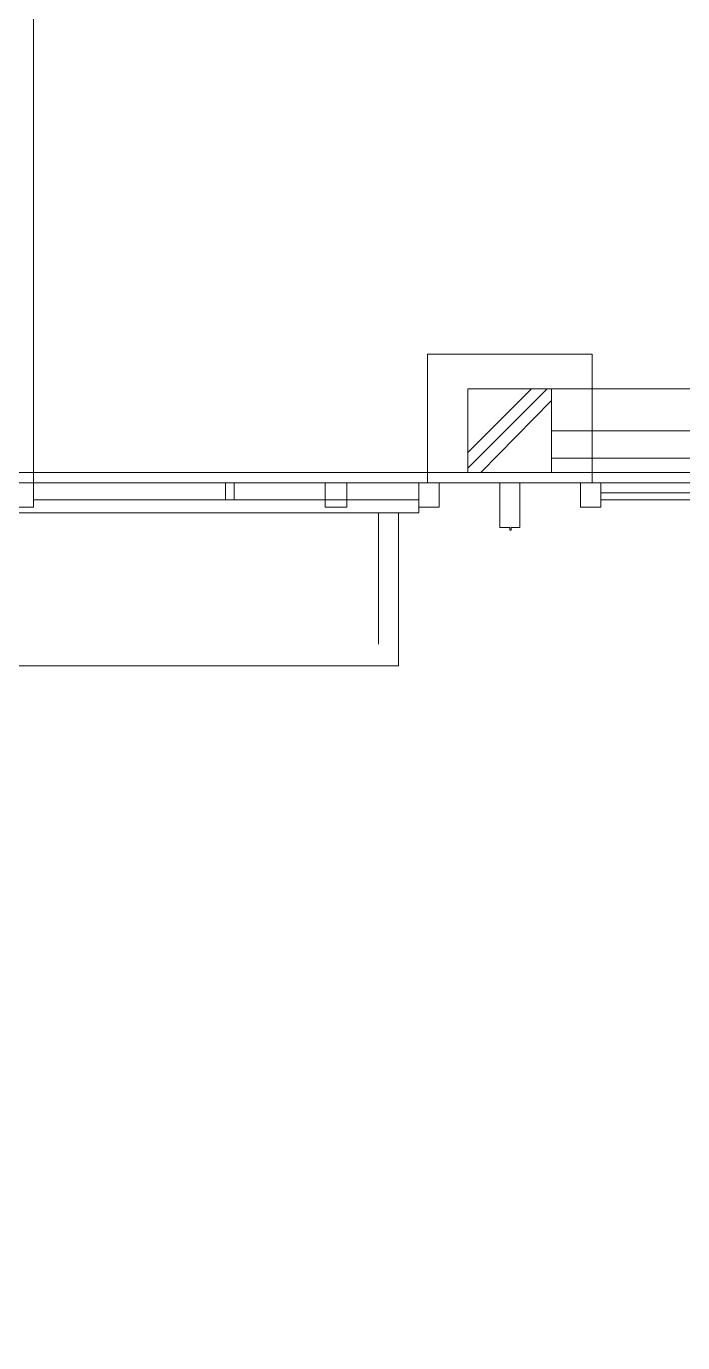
# Model space of a CAD drawing. Header units: millimetres. Extents: x -750 to 104995, y 68 to 66109.
# Drawn here: x 58159 to 62911, y 10194 to 19727 of the extents above; entities that cross this region are included whole.
import ezdxf

# ---------------------------------------------------------------- set-up
doc = ezdxf.new("R2010")
doc.units = ezdxf.units.MM
doc.layers.add('PDF_형상', color=7, linetype='Continuous')

msp = doc.modelspace()

# ---------------------------------------------------------------- linework, layer by layer
at = {"layer": 'PDF_형상', "lineweight": 5}
for points in [[(11144.4, 26203.5), (11144.4, 26297.5), (10945.8, 26297.5), (10778.6, 26297.5), (10778.6, 17404.6), (10747.3, 17404.6), (10747.3, 16202.9), (11844.5, 16202.9), (11844.5, 16495.5), (76665.4, 16495.5), (76665.4, 16296.9), (75463.7, 16296.9)], [(61063.7, 16422.3), (62255, 16422.3), (62255, 17352.4), (61063.7, 17352.4), (61063.7, 16422.3), (58210.8, 16422.3), (58210.8, 16244.7), (57907.8, 16244.7), (57907.8, 16422.3), (58210.8, 16422.3), (58210.8, 26203.5), (58095.9, 26203.5)], [(61931, 17101.6), (61356.3, 16526.8)], [(61816.1, 17101.6), (61356.3, 16641.8)], [(61962.4, 17101.6), (68566.7, 17101.6)], [(61962.4, 17018), (61450.3, 16495.5)], [(61962.4, 16798.5), (65139.1, 16798.5)], [(61962.4, 16600), (68566.7, 16600)], [(54532.5, 16202.9), (61001, 16202.9), (61001, 16244.7), (61001, 16422.3), (61147.3, 16422.3), (61147.3, 16244.7), (61001, 16244.7), (61147.3, 16244.7), (61147.3, 16422.3), (61001, 16422.3), (61001, 16244.7), (61001, 16202.9)], [(60478.5, 16244.7), (60478.5, 16422.3)], [(62986.5, 16296.9), (62317.7, 16296.9), (63665.7, 16296.9), (63665.7, 16422.3), (62317.7, 16422.3), (62986.5, 16422.3), (62317.7, 16422.3), (62171.4, 16422.3), (62171.4, 16244.7), (62317.7, 16244.7), (62317.7, 16422.3), (63665.7, 16422.3), (63665.7, 16296.9), (62317.7, 16296.9), (62986.5, 16296.9), (62986.5, 10194.2)], [(61001, 16296.9), (58210.8, 16296.9)], [(60854.7, 15095.2), (60854.7, 16202.9), (60854.7, 15095.2), (55253.5, 15095.2), (55253.5, 16202.9)], [(60708.4, 16202.9), (60708.4, 15251.9)]]:
    msp.add_lwpolyline(points, dxfattribs=at)
for points in [[(61356.3, 17101.6), (61962.4, 17101.6), (61962.4, 16495.5), (61356.3, 16495.5)], [(61356.3, 17101.6), (61356.3, 16495.5), (61962.4, 16495.5), (61962.4, 17101.6)], [(61356.3, 17101.6), (61962.4, 17101.6), (61962.4, 16495.5), (61356.3, 16495.5)], [(61356.3, 17101.6), (61356.3, 16495.5), (61962.4, 16495.5), (61962.4, 17101.6)], [(59600.7, 16296.9), (59663.4, 16296.9), (59663.4, 16422.3), (59600.7, 16422.3)], [(60321.7, 16422.3), (60478.5, 16422.3), (60478.5, 16244.7), (60321.7, 16244.7)], [(61669.8, 16077.5), (61659.3, 16077.5), (61659.3, 16098.4), (61586.2, 16098.4), (61586.2, 16422.3), (61732.5, 16422.3), (61732.5, 16098.4), (61669.8, 16098.4)], [(61669.8, 16077.5), (61659.3, 16077.5), (61659.3, 16098.4), (61586.2, 16098.4), (61586.2, 16422.3), (61732.5, 16422.3), (61732.5, 16098.4), (61669.8, 16098.4)], [(62317.7, 16422.3), (62171.4, 16422.3), (62171.4, 16244.7), (62317.7, 16244.7)], [(63665.7, 16349.2), (62317.7, 16349.2)]]:
    msp.add_lwpolyline(points, close=True, dxfattribs=at)

doc.saveas('drawing.dxf')
